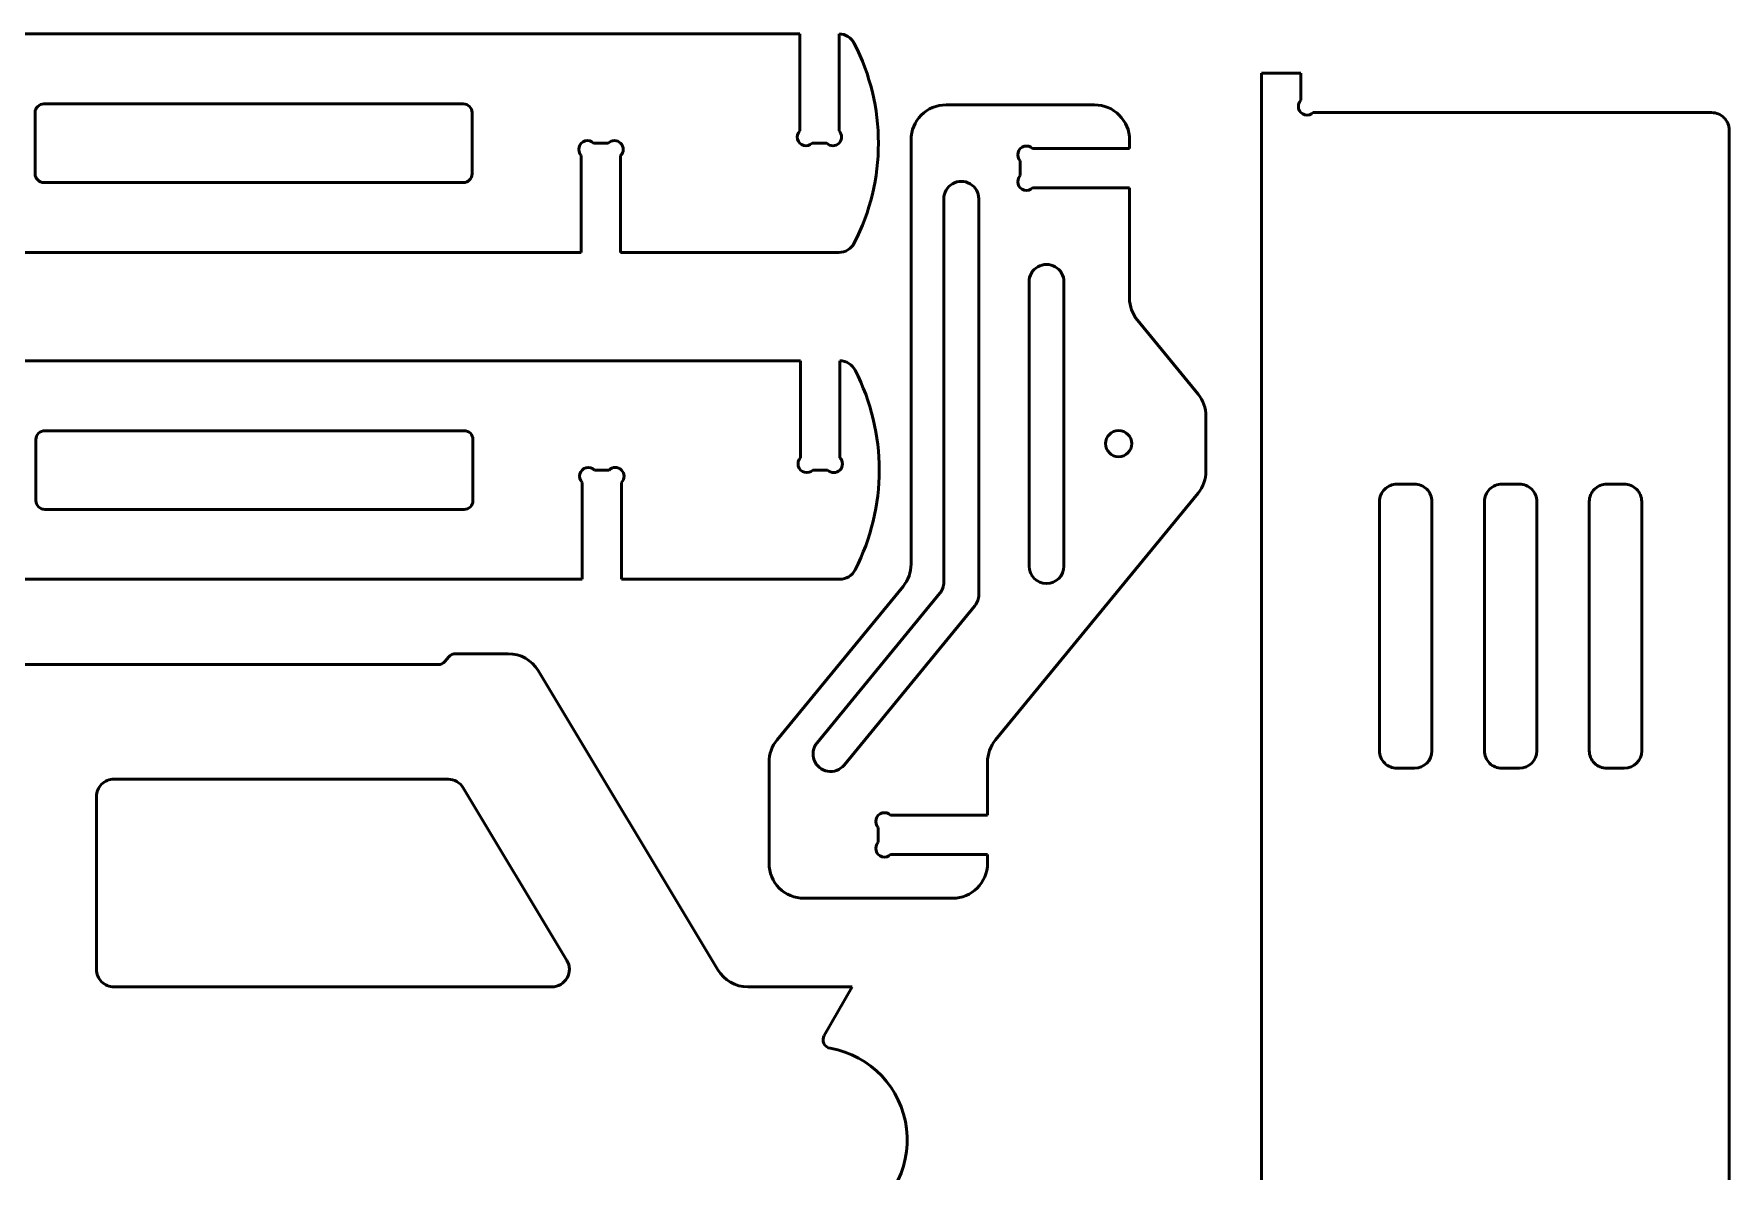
# Model space of a CAD drawing. Header units: millimetres. Extents: x -5696 to 5717, y -1207 to 892.
# Drawn here: x -4859.8 to -4686.8, y -1065.7 to -949.7 of the extents above; entities that cross this region are included whole.
import ezdxf

# ---------------------------------------------------------------- set-up
doc = ezdxf.new("R2010")
doc.units = ezdxf.units.MM
doc.header["$MEASUREMENT"] = 0
doc.layers.add('layer 1', color=7, linetype='Continuous')

msp = doc.modelspace()

# ---------------------------------------------------------------- linework, layer by layer
at = {"layer": 'layer 1', "lineweight": 50}
for points in [[(-4781.6495, -949.7315), (-4781.6495, -949.7315), (-4960.023, -949.7315), (-4960.023, -949.7315)], [(-4781.6495, -959.6186), (-4781.6495, -959.6186), (-4781.6495, -949.7315), (-4781.6495, -949.7315)], [(-4777.6361, -949.7318), (-4777.6361, -949.7318), (-4777.6361, -959.6186), (-4777.6361, -959.6186)], [(-4776.0818, -950.701), (-4776.3818, -950.1162), (-4776.979, -949.7439), (-4777.6361, -949.7318)], [(-4776.0818, -971.0588), (-4772.8031, -964.6689), (-4772.803, -957.0909), (-4776.0817, -950.7011)], [(-4734.5114, -953.7432), (-4734.5114, -953.7432), (-4730.498, -953.7432), (-4730.498, -953.7432)], [(-4734.5114, -1148.1703), (-4734.5114, -1148.1703), (-4734.5114, -953.7432), (-4734.5114, -953.7432)], [(-4730.498, -953.7432), (-4730.498, -953.7432), (-4730.498, -956.4953), (-4730.498, -956.4953)], [(-4859.688, -964.0014), (-4859.688, -964.0014), (-4859.688, -957.7584), (-4859.688, -957.7584)], [(-4858.7961, -956.8665), (-4858.7961, -956.8665), (-4815.9864, -956.8665), (-4815.9864, -956.8665)], [(-4815.0946, -957.7584), (-4815.0946, -957.7584), (-4815.0946, -964.0014), (-4815.0946, -964.0014)], [(-4766.7196, -956.9684), (-4766.7196, -956.9684), (-4751.5579, -956.9684), (-4751.5579, -956.9684)], [(-4729.2367, -957.7566), (-4729.2367, -957.7566), (-4688.5802, -957.7566), (-4688.5802, -957.7566)], [(-4686.7965, -959.5403), (-4686.7965, -959.5403), (-4686.7965, -1142.3732), (-4686.7965, -1142.3732)], [(-4802.6849, -960.8799), (-4802.6849, -960.8799), (-4801.1941, -960.8799), (-4801.1941, -960.8799)], [(-4778.8974, -960.8799), (-4778.8974, -960.8799), (-4780.3882, -960.8799), (-4780.3882, -960.8799)], [(-4770.2871, -1003.8228), (-4770.2871, -1003.8228), (-4770.2871, -960.5359), (-4770.2871, -960.5359)], [(-4747.9904, -961.4278), (-4747.9904, -961.4278), (-4757.8775, -961.4278), (-4757.8775, -961.4278)], [(-4747.9904, -960.5359), (-4747.9904, -960.5359), (-4747.9904, -961.4278), (-4747.9904, -961.4278)], [(-4803.9462, -972.0282), (-4803.9462, -972.0282), (-4803.9462, -962.1412), (-4803.9462, -962.1412)], [(-4799.9328, -962.1412), (-4799.9328, -962.1412), (-4799.9328, -972.0282), (-4799.9328, -972.0282)], [(-4759.1388, -962.6891), (-4759.1388, -962.6891), (-4759.1388, -964.1799), (-4759.1388, -964.1799)], [(-4815.9864, -964.8933), (-4815.9864, -964.8933), (-4858.7961, -964.8933), (-4858.7961, -964.8933)], [(-4815.9864, -964.8933), (-4815.4939, -964.8933), (-4815.0946, -964.494), (-4815.0946, -964.0014)], [(-4757.8775, -965.4412), (-4757.8775, -965.4412), (-4747.9904, -965.4412), (-4747.9904, -965.4412)], [(-4747.9904, -965.4412), (-4747.9904, -965.4412), (-4747.9904, -976.6789), (-4747.9904, -976.6789)], [(-4766.9426, -1005.659), (-4766.9426, -1005.659), (-4766.9426, -966.556), (-4766.9426, -966.556)], [(-4763.3751, -966.556), (-4763.3751, -966.556), (-4763.3751, -1006.9364), (-4763.3751, -1006.9364)], [(-4937.7264, -972.0282), (-4937.7264, -972.0282), (-4803.9462, -972.0282), (-4803.9462, -972.0282)], [(-4799.9328, -972.0282), (-4799.9328, -972.0282), (-4777.6688, -972.0282), (-4777.6688, -972.0282)], [(-4777.6688, -972.0282), (-4776.9999, -972.0282), (-4776.3872, -971.654), (-4776.0818, -971.0588)], [(-4758.2469, -1004.0144), (-4758.2469, -1004.0144), (-4758.2469, -975.0288), (-4758.2469, -975.0288)], [(-4754.6794, -975.0288), (-4754.6794, -975.0288), (-4754.6794, -1004.0144), (-4754.6794, -1004.0144)], [(-4747.9904, -976.6789), (-4747.9904, -977.5048), (-4747.7038, -978.3051), (-4747.1796, -978.9433)], [(-4747.1796, -978.9433), (-4747.1796, -978.9433), (-4740.9973, -986.4697), (-4740.9973, -986.4697)], [(-4781.5638, -983.0713), (-4781.5638, -983.0713), (-4959.9373, -983.0713), (-4959.9373, -983.0713)], [(-4781.5638, -992.9584), (-4781.5638, -992.9584), (-4781.5638, -983.0713), (-4781.5638, -983.0713)], [(-4777.5504, -983.0716), (-4777.5504, -983.0716), (-4777.5504, -992.9584), (-4777.5504, -992.9584)], [(-4775.9961, -984.0408), (-4776.2961, -983.456), (-4776.8933, -983.0837), (-4777.5504, -983.0716)], [(-4775.9961, -1004.3986), (-4772.7173, -998.0087), (-4772.7173, -990.4308), (-4775.996, -984.0409)], [(-4740.1866, -988.7341), (-4740.1866, -987.9082), (-4740.4731, -987.1079), (-4740.9973, -986.4697)], [(-4740.1866, -988.7341), (-4740.1866, -988.7341), (-4740.1866, -994.3225), (-4740.1866, -994.3225)], [(-4859.6022, -997.3412), (-4859.6022, -997.3412), (-4859.6022, -991.0981), (-4859.6022, -991.0981)], [(-4858.7104, -990.2063), (-4858.7104, -990.2063), (-4815.9007, -990.2063), (-4815.9007, -990.2063)], [(-4815.0089, -991.0981), (-4815.0089, -991.0981), (-4815.0089, -997.3412), (-4815.0089, -997.3412)], [(-4802.5992, -994.2197), (-4802.5992, -994.2197), (-4801.1084, -994.2197), (-4801.1084, -994.2197)], [(-4778.8117, -994.2197), (-4778.8117, -994.2197), (-4780.3025, -994.2197), (-4780.3025, -994.2197)], [(-4740.9973, -996.5869), (-4740.4731, -995.9487), (-4740.1866, -995.1484), (-4740.1866, -994.3225)], [(-4803.8605, -1005.368), (-4803.8605, -1005.368), (-4803.8605, -995.481), (-4803.8605, -995.481)], [(-4799.8471, -995.481), (-4799.8471, -995.481), (-4799.8471, -1005.368), (-4799.8471, -1005.368)], [(-4720.6875, -995.661), (-4720.6875, -995.661), (-4718.9037, -995.661), (-4718.9037, -995.661)], [(-4709.9851, -995.661), (-4709.9851, -995.661), (-4708.2013, -995.661), (-4708.2013, -995.661)], [(-4699.2827, -995.661), (-4699.2827, -995.661), (-4697.4989, -995.661), (-4697.4989, -995.661)], [(-4815.9007, -998.2331), (-4815.9007, -998.2331), (-4858.7104, -998.2331), (-4858.7104, -998.2331)], [(-4815.9007, -998.2331), (-4815.4082, -998.2331), (-4815.0089, -997.8338), (-4815.0089, -997.3412)], [(-4740.9973, -996.5869), (-4740.9973, -996.5869), (-4761.6725, -1021.7566), (-4761.6725, -1021.7566)], [(-4722.4712, -1022.8629), (-4722.4712, -1022.8629), (-4722.4712, -997.4447), (-4722.4712, -997.4447)], [(-4717.12, -997.4447), (-4717.12, -997.4447), (-4717.12, -1022.8629), (-4717.12, -1022.8629)], [(-4711.7688, -1022.8629), (-4711.7688, -1022.8629), (-4711.7688, -997.4447), (-4711.7688, -997.4447)], [(-4706.4176, -997.4447), (-4706.4176, -997.4447), (-4706.4176, -1022.8629), (-4706.4176, -1022.8629)], [(-4701.0664, -1022.8629), (-4701.0664, -1022.8629), (-4701.0664, -997.4447), (-4701.0664, -997.4447)], [(-4695.7152, -997.4447), (-4695.7152, -997.4447), (-4695.7152, -1022.8629), (-4695.7152, -1022.8629)], [(-4777.5831, -1005.368), (-4776.9142, -1005.368), (-4776.3015, -1004.9938), (-4775.9961, -1004.3986)], [(-4771.0979, -1006.0873), (-4770.5737, -1005.4491), (-4770.2871, -1004.6488), (-4770.2871, -1003.8229)], [(-4937.6407, -1005.368), (-4937.6407, -1005.368), (-4803.8605, -1005.368), (-4803.8605, -1005.368)], [(-4799.8471, -1005.368), (-4799.8471, -1005.368), (-4777.5831, -1005.368), (-4777.5831, -1005.368)], [(-4783.9691, -1021.7566), (-4783.9691, -1021.7566), (-4771.0979, -1006.0873), (-4771.0979, -1006.0873)], [(-4779.888, -1022.0574), (-4779.888, -1022.0574), (-4767.348, -1006.7913), (-4767.348, -1006.7913)], [(-4767.348, -1006.7913), (-4767.0859, -1006.4722), (-4766.9426, -1006.072), (-4766.9426, -1005.6591)], [(-4763.7805, -1008.0686), (-4763.5184, -1007.7495), (-4763.3751, -1007.3494), (-4763.3751, -1006.9364)], [(-4763.7805, -1008.0686), (-4763.7805, -1008.0686), (-4777.1314, -1024.3218), (-4777.1314, -1024.3218)], [(-4818.5433, -1014.0702), (-4818.2797, -1014.0702), (-4818.0295, -1013.9535), (-4817.8601, -1013.7516)], [(-4817.4593, -1013.2739), (-4817.4593, -1013.2739), (-4817.8601, -1013.7516), (-4817.8601, -1013.7516)], [(-4816.7761, -1012.9553), (-4817.0397, -1012.9553), (-4817.2898, -1013.072), (-4817.4593, -1013.2739)], [(-4811.4065, -1012.9553), (-4811.4065, -1012.9553), (-4816.7761, -1012.9553), (-4816.7761, -1012.9553)], [(-4808.3486, -1014.6854), (-4808.9936, -1013.612), (-4810.1542, -1012.9553), (-4811.4065, -1012.9553)], [(-4818.5433, -1014.0702), (-4818.5433, -1014.0702), (-4912.8312, -1014.0702), (-4912.8312, -1014.0702)], [(-4790.0087, -1045.2081), (-4790.0087, -1045.2081), (-4808.3486, -1014.6854), (-4808.3486, -1014.6854)], [(-4783.9691, -1021.7566), (-4784.4934, -1022.3948), (-4784.7799, -1023.1951), (-4784.7799, -1024.021)], [(-4761.6725, -1021.7566), (-4762.1967, -1022.3948), (-4762.4833, -1023.1951), (-4762.4833, -1024.021)], [(-4784.7799, -1034.3379), (-4784.7799, -1034.3379), (-4784.7799, -1024.021), (-4784.7799, -1024.021)], [(-4762.4833, -1024.021), (-4762.4833, -1024.021), (-4762.4833, -1029.4327), (-4762.4833, -1029.4327)], [(-4718.9037, -1024.6467), (-4717.9186, -1024.6467), (-4717.12, -1023.8481), (-4717.12, -1022.863)], [(-4708.2013, -1024.6467), (-4707.2162, -1024.6467), (-4706.4176, -1023.8481), (-4706.4176, -1022.863)], [(-4697.4989, -1024.6467), (-4696.5138, -1024.6467), (-4695.7152, -1023.8481), (-4695.7152, -1022.863)], [(-4851.6417, -1025.7564), (-4851.6417, -1025.7564), (-4817.5325, -1025.7564), (-4817.5325, -1025.7564)], [(-4816.0036, -1026.6214), (-4816.326, -1026.0847), (-4816.9064, -1025.7564), (-4817.5325, -1025.7564)], [(-4718.9037, -1024.6467), (-4718.9037, -1024.6467), (-4720.6875, -1024.6467), (-4720.6875, -1024.6467)], [(-4708.2013, -1024.6467), (-4708.2013, -1024.6467), (-4709.9851, -1024.6467), (-4709.9851, -1024.6467)], [(-4697.4989, -1024.6467), (-4697.4989, -1024.6467), (-4699.2827, -1024.6467), (-4699.2827, -1024.6467)], [(-4853.4254, -1045.1545), (-4853.4254, -1045.1545), (-4853.4254, -1027.5401), (-4853.4254, -1027.5401)], [(-4816.0036, -1026.6214), (-4816.0036, -1026.6214), (-4805.4198, -1044.2358), (-4805.4198, -1044.2358)], [(-4762.4833, -1029.4327), (-4762.4833, -1029.4327), (-4772.3703, -1029.4327), (-4772.3703, -1029.4327)], [(-4773.6316, -1030.694), (-4773.6316, -1030.694), (-4773.6316, -1032.1848), (-4773.6316, -1032.1848)], [(-4772.3703, -1033.4461), (-4772.3703, -1033.4461), (-4762.4833, -1033.4461), (-4762.4833, -1033.4461)], [(-4766.0507, -1037.9054), (-4764.0805, -1037.9054), (-4762.4833, -1036.3082), (-4762.4833, -1034.338)], [(-4762.4833, -1033.4461), (-4762.4833, -1033.4461), (-4762.4833, -1034.3379), (-4762.4833, -1034.3379)], [(-4766.0507, -1037.9054), (-4766.0507, -1037.9054), (-4781.2125, -1037.9054), (-4781.2125, -1037.9054)], [(-4790.0087, -1045.2081), (-4789.3637, -1046.2816), (-4788.203, -1046.9382), (-4786.9507, -1046.9382)], [(-4806.9487, -1046.9382), (-4806.9487, -1046.9382), (-4851.6417, -1046.9382), (-4851.6417, -1046.9382)], [(-4776.295, -1046.9382), (-4776.295, -1046.9382), (-4786.9507, -1046.9382), (-4786.9507, -1046.9382)], [(-4779.1514, -1051.8856), (-4779.1514, -1051.8856), (-4776.295, -1046.9382), (-4776.295, -1046.9382)]]:
    msp.add_open_spline(points, degree=3, dxfattribs=at)
for points, knots in [([(-4730.498, -956.4953), (-4730.7233, -956.7206), (-4730.8113, -957.049), (-4730.7289, -957.3568), (-4730.7289, -957.3568), (-4730.6464, -957.6646), (-4730.406, -957.905), (-4730.0982, -957.9874), (-4730.0982, -957.9874), (-4729.7904, -958.0699), (-4729.4621, -957.9819), (-4729.2367, -957.7566)], [0, 0, 0, 0, 0.25, 0.25, 0.25, 0.25, 0.5, 0.5, 0.5, 0.5, 1, 1, 1, 1]), ([(-4858.7961, -956.8665), (-4859.0326, -956.8665), (-4859.2595, -956.9604), (-4859.4267, -957.1277), (-4859.4267, -957.1277), (-4859.594, -957.295), (-4859.688, -957.5218), (-4859.688, -957.7584)], [0, 0, 0, 0, 0.33333333, 0.33333333, 0.33333333, 0.33333333, 1, 1, 1, 1]), ([(-4815.0946, -957.7584), (-4815.0946, -957.5218), (-4815.1885, -957.295), (-4815.3558, -957.1277), (-4815.3558, -957.1277), (-4815.523, -956.9604), (-4815.7499, -956.8665), (-4815.9864, -956.8665)], [0, 0, 0, 0, 0.33333333, 0.33333333, 0.33333333, 0.33333333, 1, 1, 1, 1]), ([(-4766.7196, -956.9684), (-4767.6658, -956.9684), (-4768.5732, -957.3443), (-4769.2422, -958.0133), (-4769.2422, -958.0133), (-4769.9112, -958.6823), (-4770.2871, -959.5898), (-4770.2871, -960.5359)], [0, 0, 0, 0, 0.33333333, 0.33333333, 0.33333333, 0.33333333, 1, 1, 1, 1]), ([(-4747.9904, -960.5359), (-4747.9904, -959.5898), (-4748.3663, -958.6823), (-4749.0353, -958.0133), (-4749.0353, -958.0133), (-4749.7043, -957.3443), (-4750.6117, -956.9684), (-4751.5579, -956.9684)], [0, 0, 0, 0, 0.33333333, 0.33333333, 0.33333333, 0.33333333, 1, 1, 1, 1]), ([(-4686.7965, -959.5403), (-4686.7965, -959.0673), (-4686.9845, -958.6136), (-4687.319, -958.279), (-4687.319, -958.279), (-4687.6535, -957.9445), (-4688.1072, -957.7566), (-4688.5802, -957.7566)], [0, 0, 0, 0, 0.33333333, 0.33333333, 0.33333333, 0.33333333, 1, 1, 1, 1]), ([(-4781.6495, -959.6186), (-4781.8748, -959.8439), (-4781.9628, -960.1723), (-4781.8804, -960.4801), (-4781.8804, -960.4801), (-4781.7979, -960.7878), (-4781.5575, -961.0283), (-4781.2497, -961.1107), (-4781.2497, -961.1107), (-4780.942, -961.1932), (-4780.6135, -961.1052), (-4780.3882, -960.8799)], [0, 0, 0, 0, 0.25, 0.25, 0.25, 0.25, 0.5, 0.5, 0.5, 0.5, 1, 1, 1, 1]), ([(-4778.8974, -960.8799), (-4778.5491, -961.2282), (-4777.9844, -961.2282), (-4777.6361, -960.8799), (-4777.6361, -960.8799), (-4777.2878, -960.5316), (-4777.2878, -959.9669), (-4777.6361, -959.6186)], [0, 0, 0, 0, 0.33333333, 0.33333333, 0.33333333, 0.33333333, 1, 1, 1, 1]), ([(-4802.6849, -960.8799), (-4802.9102, -960.6546), (-4803.2386, -960.5666), (-4803.5464, -960.6491), (-4803.5464, -960.6491), (-4803.8542, -960.7315), (-4804.0946, -960.9719), (-4804.1771, -961.2797), (-4804.1771, -961.2797), (-4804.2595, -961.5875), (-4804.1715, -961.9159), (-4803.9462, -962.1412)], [0, 0, 0, 0, 0.25, 0.25, 0.25, 0.25, 0.5, 0.5, 0.5, 0.5, 1, 1, 1, 1]), ([(-4799.9328, -962.1412), (-4799.5845, -961.7929), (-4799.5845, -961.2282), (-4799.9328, -960.8799), (-4799.9328, -960.8799), (-4800.2811, -960.5316), (-4800.8458, -960.5316), (-4801.1941, -960.8799)], [0, 0, 0, 0, 0.33333333, 0.33333333, 0.33333333, 0.33333333, 1, 1, 1, 1]), ([(-4757.8775, -961.4278), (-4758.1028, -961.2025), (-4758.4311, -961.1145), (-4758.7389, -961.1969), (-4758.7389, -961.1969), (-4759.0467, -961.2794), (-4759.2871, -961.5198), (-4759.3696, -961.8276), (-4759.3696, -961.8276), (-4759.452, -962.1354), (-4759.3641, -962.4638), (-4759.1388, -962.6891)], [0, 0, 0, 0, 0.25, 0.25, 0.25, 0.25, 0.5, 0.5, 0.5, 0.5, 1, 1, 1, 1]), ([(-4859.688, -964.0014), (-4859.688, -964.238), (-4859.594, -964.4648), (-4859.4267, -964.6321), (-4859.4267, -964.6321), (-4859.2595, -964.7993), (-4859.0326, -964.8933), (-4858.7961, -964.8933)], [0, 0, 0, 0, 0.33333333, 0.33333333, 0.33333333, 0.33333333, 1, 1, 1, 1]), ([(-4763.3751, -966.556), (-4763.3751, -965.9187), (-4763.7151, -965.3299), (-4764.267, -965.0113), (-4764.267, -965.0113), (-4764.8189, -964.6926), (-4765.4988, -964.6926), (-4766.0507, -965.0113), (-4766.0507, -965.0113), (-4766.6026, -965.3299), (-4766.9426, -965.9187), (-4766.9426, -966.556)], [0, 0, 0, 0, 0.25, 0.25, 0.25, 0.25, 0.5, 0.5, 0.5, 0.5, 1, 1, 1, 1]), ([(-4759.1388, -964.1799), (-4759.3641, -964.4052), (-4759.452, -964.7336), (-4759.3696, -965.0414), (-4759.3696, -965.0414), (-4759.2871, -965.3491), (-4759.0467, -965.5896), (-4758.7389, -965.672), (-4758.7389, -965.672), (-4758.4311, -965.7545), (-4758.1028, -965.6665), (-4757.8775, -965.4412)], [0, 0, 0, 0, 0.25, 0.25, 0.25, 0.25, 0.5, 0.5, 0.5, 0.5, 1, 1, 1, 1]), ([(-4754.6794, -975.0288), (-4754.6794, -974.3915), (-4755.0194, -973.8026), (-4755.5713, -973.484), (-4755.5713, -973.484), (-4756.1232, -973.1654), (-4756.8031, -973.1654), (-4757.355, -973.484), (-4757.355, -973.484), (-4757.9069, -973.8026), (-4758.2469, -974.3915), (-4758.2469, -975.0288)], [0, 0, 0, 0, 0.25, 0.25, 0.25, 0.25, 0.5, 0.5, 0.5, 0.5, 1, 1, 1, 1]), ([(-4858.7104, -990.2063), (-4858.9469, -990.2063), (-4859.1738, -990.3002), (-4859.341, -990.4675), (-4859.341, -990.4675), (-4859.5083, -990.6348), (-4859.6022, -990.8616), (-4859.6022, -991.0981)], [0, 0, 0, 0, 0.33333333, 0.33333333, 0.33333333, 0.33333333, 1, 1, 1, 1]), ([(-4815.0089, -991.0981), (-4815.0089, -990.8616), (-4815.1028, -990.6348), (-4815.2701, -990.4675), (-4815.2701, -990.4675), (-4815.4373, -990.3002), (-4815.6642, -990.2063), (-4815.9007, -990.2063)], [0, 0, 0, 0, 0.33333333, 0.33333333, 0.33333333, 0.33333333, 1, 1, 1, 1]), ([(-4747.7674, -991.5283), (-4747.7674, -990.7895), (-4748.3664, -990.1905), (-4749.1052, -990.1905), (-4749.1052, -990.1905), (-4749.8441, -990.1905), (-4750.443, -990.7895), (-4750.443, -991.5283), (-4750.443, -991.5283), (-4750.443, -992.2671), (-4749.8441, -992.8661), (-4749.1052, -992.8661), (-4749.1052, -992.8661), (-4748.3664, -992.8661), (-4747.7674, -992.2672), (-4747.7674, -991.5283)], [0, 0, 0, 0, 0.2, 0.2, 0.2, 0.2, 0.4, 0.4, 0.4, 0.4, 0.6, 0.6, 0.6, 0.6, 1, 1, 1, 1]), ([(-4781.5638, -992.9584), (-4781.7891, -993.1837), (-4781.8771, -993.5121), (-4781.7947, -993.8199), (-4781.7947, -993.8199), (-4781.7122, -994.1276), (-4781.4718, -994.368), (-4781.164, -994.4505), (-4781.164, -994.4505), (-4780.8562, -994.533), (-4780.5279, -994.445), (-4780.3025, -994.2197)], [0, 0, 0, 0, 0.25, 0.25, 0.25, 0.25, 0.5, 0.5, 0.5, 0.5, 1, 1, 1, 1]), ([(-4778.8117, -994.2197), (-4778.4634, -994.568), (-4777.8987, -994.568), (-4777.5504, -994.2197), (-4777.5504, -994.2197), (-4777.2021, -993.8714), (-4777.2021, -993.3067), (-4777.5504, -992.9584)], [0, 0, 0, 0, 0.33333333, 0.33333333, 0.33333333, 0.33333333, 1, 1, 1, 1]), ([(-4802.5992, -994.2197), (-4802.8245, -993.9944), (-4803.1529, -993.9064), (-4803.4607, -993.9888), (-4803.4607, -993.9888), (-4803.7685, -994.0713), (-4804.0089, -994.3117), (-4804.0914, -994.6195), (-4804.0914, -994.6195), (-4804.1738, -994.9273), (-4804.0858, -995.2557), (-4803.8605, -995.481)], [0, 0, 0, 0, 0.25, 0.25, 0.25, 0.25, 0.5, 0.5, 0.5, 0.5, 1, 1, 1, 1]), ([(-4799.8471, -995.481), (-4799.4988, -995.1327), (-4799.4988, -994.568), (-4799.8471, -994.2197), (-4799.8471, -994.2197), (-4800.1954, -993.8714), (-4800.7601, -993.8714), (-4801.1084, -994.2197)], [0, 0, 0, 0, 0.33333333, 0.33333333, 0.33333333, 0.33333333, 1, 1, 1, 1]), ([(-4720.6875, -995.661), (-4721.1606, -995.661), (-4721.6143, -995.8489), (-4721.9488, -996.1834), (-4721.9488, -996.1834), (-4722.2833, -996.5179), (-4722.4712, -996.9716), (-4722.4712, -997.4447)], [0, 0, 0, 0, 0.33333333, 0.33333333, 0.33333333, 0.33333333, 1, 1, 1, 1]), ([(-4717.12, -997.4447), (-4717.12, -996.9716), (-4717.308, -996.5179), (-4717.6425, -996.1834), (-4717.6425, -996.1834), (-4717.977, -995.8489), (-4718.4307, -995.661), (-4718.9037, -995.661)], [0, 0, 0, 0, 0.33333333, 0.33333333, 0.33333333, 0.33333333, 1, 1, 1, 1]), ([(-4709.9851, -995.661), (-4710.4581, -995.661), (-4710.9119, -995.8489), (-4711.2464, -996.1834), (-4711.2464, -996.1834), (-4711.5809, -996.5179), (-4711.7688, -996.9716), (-4711.7688, -997.4447)], [0, 0, 0, 0, 0.33333333, 0.33333333, 0.33333333, 0.33333333, 1, 1, 1, 1]), ([(-4706.4176, -997.4447), (-4706.4176, -996.9716), (-4706.6055, -996.5179), (-4706.9401, -996.1834), (-4706.9401, -996.1834), (-4707.2746, -995.8489), (-4707.7283, -995.661), (-4708.2013, -995.661)], [0, 0, 0, 0, 0.33333333, 0.33333333, 0.33333333, 0.33333333, 1, 1, 1, 1]), ([(-4699.2827, -995.661), (-4699.7557, -995.661), (-4700.2094, -995.8489), (-4700.544, -996.1834), (-4700.544, -996.1834), (-4700.8785, -996.5179), (-4701.0664, -996.9716), (-4701.0664, -997.4447)], [0, 0, 0, 0, 0.33333333, 0.33333333, 0.33333333, 0.33333333, 1, 1, 1, 1]), ([(-4695.7152, -997.4447), (-4695.7152, -996.9716), (-4695.9031, -996.5179), (-4696.2376, -996.1834), (-4696.2376, -996.1834), (-4696.5722, -995.8489), (-4697.0259, -995.661), (-4697.4989, -995.661)], [0, 0, 0, 0, 0.33333333, 0.33333333, 0.33333333, 0.33333333, 1, 1, 1, 1]), ([(-4859.6022, -997.3412), (-4859.6022, -997.5778), (-4859.5083, -997.8046), (-4859.341, -997.9719), (-4859.341, -997.9719), (-4859.1738, -998.1391), (-4858.9469, -998.2331), (-4858.7104, -998.2331)], [0, 0, 0, 0, 0.33333333, 0.33333333, 0.33333333, 0.33333333, 1, 1, 1, 1]), ([(-4758.2469, -1004.0144), (-4758.2469, -1004.9996), (-4757.4483, -1005.7982), (-4756.4631, -1005.7982), (-4756.4631, -1005.7982), (-4755.478, -1005.7982), (-4754.6794, -1004.9996), (-4754.6794, -1004.0145)], [0, 0, 0, 0, 0.33333333, 0.33333333, 0.33333333, 0.33333333, 1, 1, 1, 1]), ([(-4779.888, -1022.0574), (-4780.2925, -1022.5498), (-4780.4036, -1023.2207), (-4780.1794, -1023.8172), (-4780.1794, -1023.8172), (-4779.9552, -1024.4137), (-4779.4297, -1024.8453), (-4778.801, -1024.9494), (-4778.801, -1024.9494), (-4778.1723, -1025.0535), (-4777.5358, -1024.8142), (-4777.1314, -1024.3218)], [0, 0, 0, 0, 0.25, 0.25, 0.25, 0.25, 0.5, 0.5, 0.5, 0.5, 1, 1, 1, 1]), ([(-4722.4712, -1022.8629), (-4722.4712, -1023.336), (-4722.2833, -1023.7897), (-4721.9488, -1024.1242), (-4721.9488, -1024.1242), (-4721.6143, -1024.4587), (-4721.1606, -1024.6467), (-4720.6875, -1024.6467)], [0, 0, 0, 0, 0.33333333, 0.33333333, 0.33333333, 0.33333333, 1, 1, 1, 1]), ([(-4711.7688, -1022.8629), (-4711.7688, -1023.336), (-4711.5809, -1023.7897), (-4711.2464, -1024.1242), (-4711.2464, -1024.1242), (-4710.9119, -1024.4587), (-4710.4581, -1024.6467), (-4709.9851, -1024.6467)], [0, 0, 0, 0, 0.33333333, 0.33333333, 0.33333333, 0.33333333, 1, 1, 1, 1]), ([(-4701.0664, -1022.8629), (-4701.0664, -1023.336), (-4700.8785, -1023.7897), (-4700.544, -1024.1242), (-4700.544, -1024.1242), (-4700.2094, -1024.4587), (-4699.7557, -1024.6467), (-4699.2827, -1024.6467)], [0, 0, 0, 0, 0.33333333, 0.33333333, 0.33333333, 0.33333333, 1, 1, 1, 1]), ([(-4851.6417, -1025.7564), (-4852.1148, -1025.7564), (-4852.5685, -1025.9443), (-4852.903, -1026.2788), (-4852.903, -1026.2788), (-4853.2375, -1026.6133), (-4853.4254, -1027.067), (-4853.4254, -1027.5401)], [0, 0, 0, 0, 0.33333333, 0.33333333, 0.33333333, 0.33333333, 1, 1, 1, 1]), ([(-4772.3703, -1029.4327), (-4772.5956, -1029.2074), (-4772.924, -1029.1194), (-4773.2318, -1029.2019), (-4773.2318, -1029.2019), (-4773.5396, -1029.2843), (-4773.78, -1029.5247), (-4773.8624, -1029.8325), (-4773.8624, -1029.8325), (-4773.9449, -1030.1403), (-4773.8569, -1030.4687), (-4773.6316, -1030.694)], [0, 0, 0, 0, 0.25, 0.25, 0.25, 0.25, 0.5, 0.5, 0.5, 0.5, 1, 1, 1, 1]), ([(-4773.6316, -1032.1848), (-4773.8569, -1032.4101), (-4773.9449, -1032.7385), (-4773.8624, -1033.0463), (-4773.8624, -1033.0463), (-4773.78, -1033.3541), (-4773.5396, -1033.5944), (-4773.2318, -1033.6769), (-4773.2318, -1033.6769), (-4772.924, -1033.7594), (-4772.5956, -1033.6714), (-4772.3703, -1033.4461)], [0, 0, 0, 0, 0.25, 0.25, 0.25, 0.25, 0.5, 0.5, 0.5, 0.5, 1, 1, 1, 1]), ([(-4784.7799, -1034.3379), (-4784.7799, -1035.2841), (-4784.4041, -1036.1915), (-4783.7351, -1036.8605), (-4783.7351, -1036.8605), (-4783.066, -1037.5296), (-4782.1586, -1037.9054), (-4781.2125, -1037.9054)], [0, 0, 0, 0, 0.33333333, 0.33333333, 0.33333333, 0.33333333, 1, 1, 1, 1]), ([(-4806.9487, -1046.9382), (-4806.3059, -1046.9382), (-4805.7128, -1046.5923), (-4805.3962, -1046.0329), (-4805.3962, -1046.0329), (-4805.0797, -1045.4734), (-4805.0887, -1044.7868), (-4805.4197, -1044.2358)], [0, 0, 0, 0, 0.33333333, 0.33333333, 0.33333333, 0.33333333, 1, 1, 1, 1]), ([(-4853.4254, -1045.1545), (-4853.4254, -1045.6276), (-4853.2375, -1046.0813), (-4852.903, -1046.4158), (-4852.903, -1046.4158), (-4852.5685, -1046.7503), (-4852.1148, -1046.9382), (-4851.6417, -1046.9382)], [0, 0, 0, 0, 0.33333333, 0.33333333, 0.33333333, 0.33333333, 1, 1, 1, 1]), ([(-4779.1514, -1051.8856), (-4779.2971, -1052.1379), (-4779.3103, -1052.4454), (-4779.1869, -1052.7093), (-4779.1869, -1052.7093), (-4779.0635, -1052.9732), (-4778.819, -1053.1602), (-4778.5319, -1053.2102)], [0, 0, 0, 0, 0.33333333, 0.33333333, 0.33333333, 0.33333333, 1, 1, 1, 1]), ([(-4787.4294, -1068.621), (-4784.742, -1071.8381), (-4780.2603, -1072.9073), (-4776.41, -1071.2498), (-4776.41, -1071.2498), (-4772.5598, -1069.5923), (-4770.256, -1065.6021), (-4770.7457, -1061.4389), (-4770.7457, -1061.4389), (-4771.2354, -1057.2758), (-4774.4022, -1053.929), (-4778.5319, -1053.2102)], [0, 0, 0, 0, 0.25, 0.25, 0.25, 0.25, 0.5, 0.5, 0.5, 0.5, 1, 1, 1, 1])]:
    msp.add_open_spline(points, degree=3, knots=knots, dxfattribs=at)

doc.saveas('drawing.dxf')
